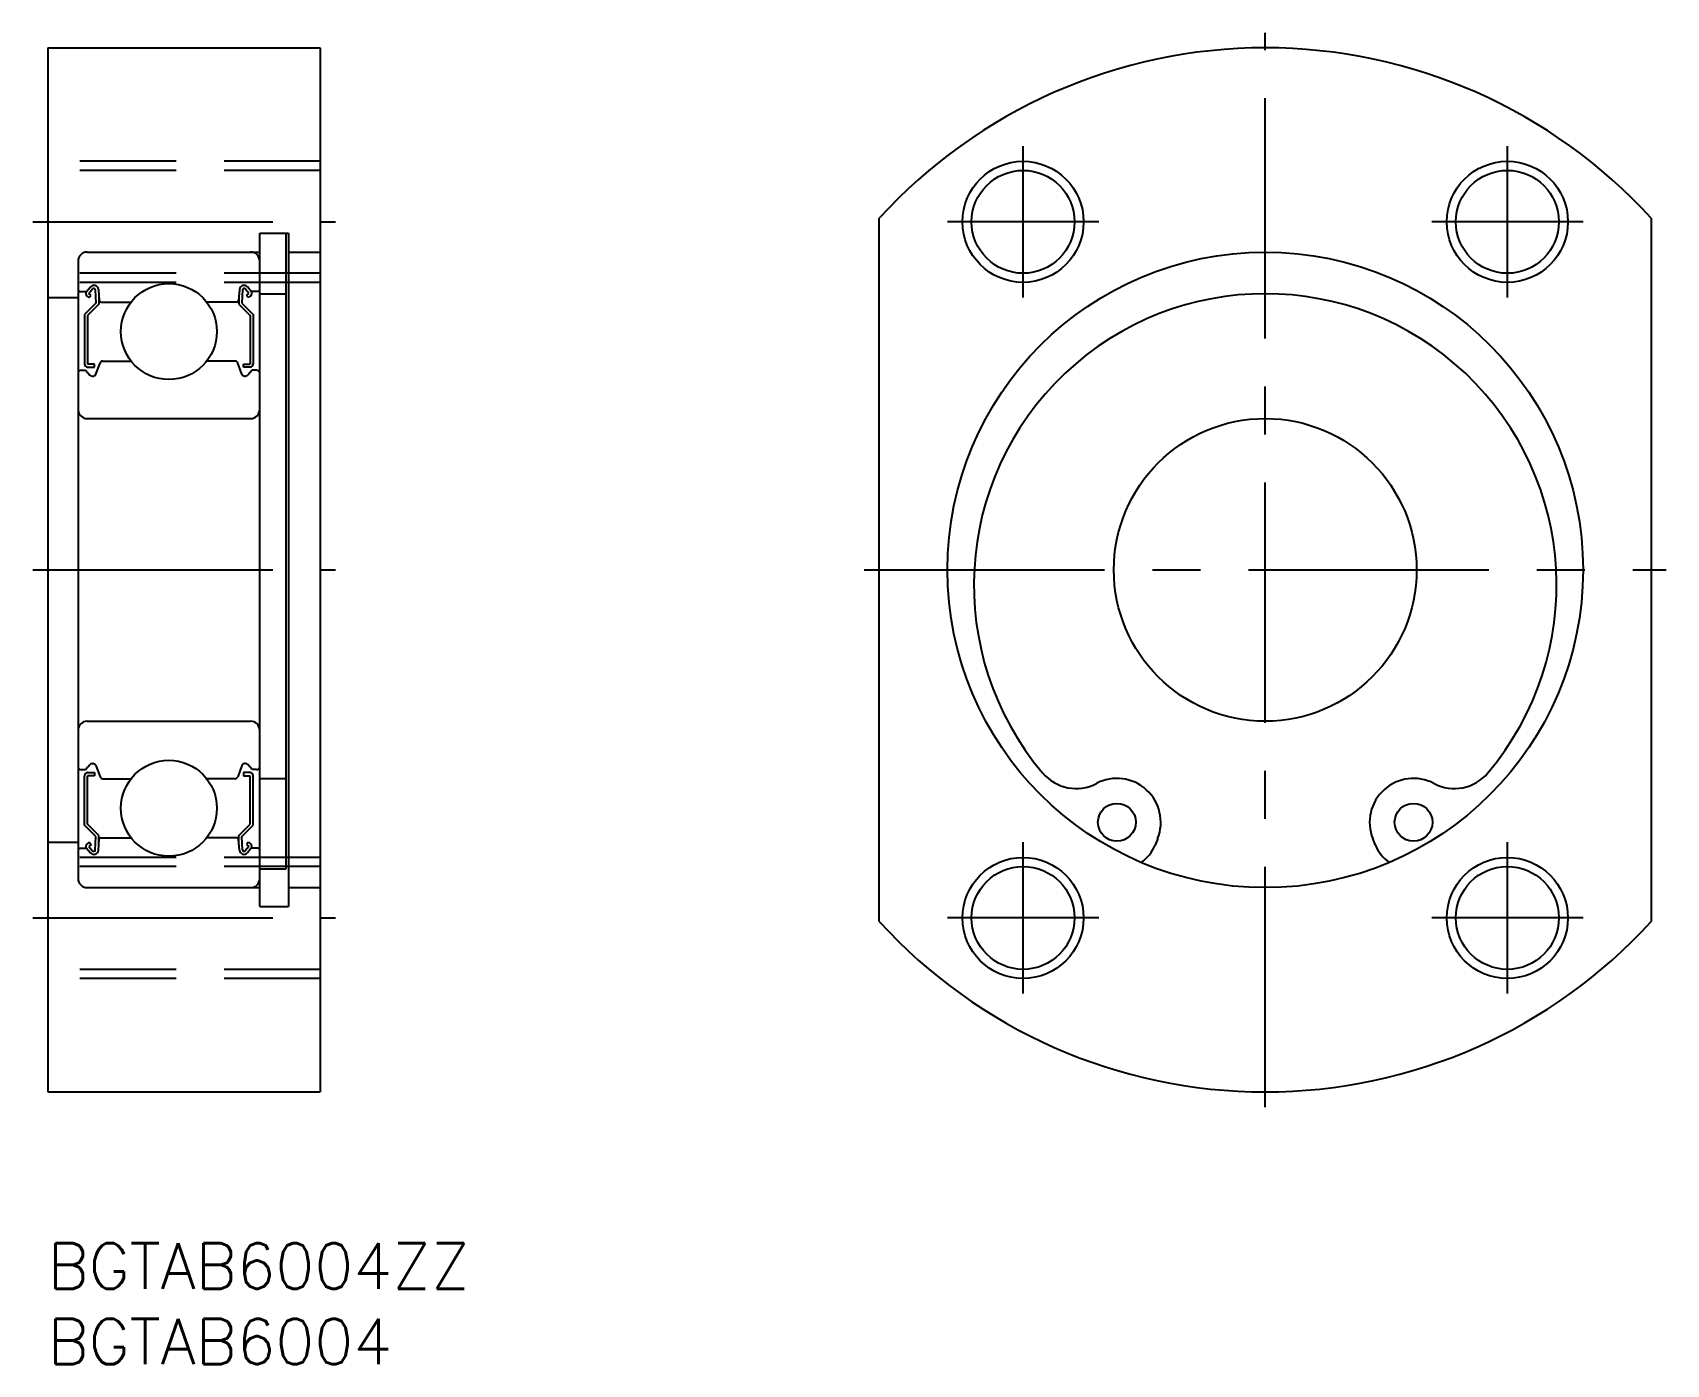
# Model space of a CAD drawing. Extents: x -1 to 107, y -8 to 80.
import ezdxf

# ---------------------------------------------------------------- set-up
doc = ezdxf.new("R2010")
doc.units = 0
doc.header["$LTSCALE"] = 0.5
doc.linetypes.add('CENTER', pattern=[50.8, 31.75, -6.35, 6.35, -6.35])
doc.linetypes.add('DASHED', pattern=[19.05, 12.7, -6.35])
for name, color, linetype in [('MSM_CENTER', 1, 'CENTER'), ('MSM_CONTINUOUS', 7, 'CONTINUOUS'), ('MSM_DASHED', 4, 'DASHED'), ('MSM_NARROW', 5, 'CONTINUOUS'), ('MSM_PART_NUMBER', 7, 'CONTINUOUS')]:
    doc.layers.add(name, color=color, linetype=linetype)
doc.styles.get("Standard").update_dxf_attribs({"font": 'txt.shx', "height": 3, "bigfont": 'bigfont.shx'})

# ---------------------------------------------------------------- blocks, each defined once
blk = doc.blocks.new('*U4')
at = {"layer": 'MSM_PART_NUMBER'}
blk.add_text('BGTAB6004ZZ', height=3, dxfattribs=at).set_placement((0, -3))
blk = doc.blocks.new('*U5')
at = {"layer": 'MSM_PART_NUMBER'}
blk.add_text('BGTAB6004', height=3, dxfattribs=at).set_placement((0, -8))

msp = doc.modelspace()

# ---------------------------------------------------------------- linework, layer by layer
at = {"layer": 'MSM_CENTER'}
for p, q in [((80.44, 9), (80.44, 80)), ((64.44, 62.5), (64.44, 72.5)), ((96.44, 62.5), (96.44, 72.5)), ((-1, 67.5), (19, 67.5)), ((69.44, 67.5), (59.44, 67.5)), ((101.44, 67.5), (91.44, 67.5)), ((-1, 44.5), (19, 44.5)), ((53.94, 44.5), (106.94, 44.5)), ((64.44, 16.5), (64.44, 26.5)), ((96.44, 16.5), (96.44, 26.5)), ((-1, 21.5), (19, 21.5)), ((69.44, 21.5), (59.44, 21.5)), ((101.44, 21.5), (91.44, 21.5))]:
    msp.add_line(p, q, dxfattribs=at)
at = {"layer": 'MSM_CONTINUOUS'}
for p, q in [((0, 79), (0, 10)), ((0, 79), (18, 79)), ((18, 79), (18, 10)), ((54.94, 21.26), (54.94, 67.74)), ((105.94, 67.74), (105.94, 21.26)), ((14, 22.25), (14, 66.75)), ((14, 66.75, 0.88), (15.9, 66.75, 0.88)), ((15.75, 24.74, 1.25), (15.75, 66.75, 1.25)), ((15.9, 66.75), (15.9, 22.25)), ((2, 64.9), (2, 24.1)), ((2.6, 65.5), (14, 65.5)), ((15.95, 65.5), (18, 65.5)), ((2.1, 62.9), (2.56, 62.9)), ((2.56, 62.9), (2.81, 63.2)), ((2.74, 62.49), (2.58, 62.62)), ((2.71, 62.77), (2.96, 63.07)), ((2.87, 62.64), (2.71, 62.77)), ((2.74, 62.49), (2.87, 62.64)), ((3.14, 63.01), (3.18, 62.13)), ((3.34, 63.03), (3.4, 62.29)), ((12.66, 63.03), (12.6, 62.29)), ((12.86, 63.01), (12.82, 62.13)), ((13.29, 62.77), (13.04, 63.07)), ((13.13, 62.64), (13.29, 62.77)), ((13.26, 62.49), (13.13, 62.64)), ((13.44, 62.9), (13.19, 63.2)), ((13.26, 62.49), (13.42, 62.62)), ((13.9, 62.9), (13.44, 62.9)), ((14, 62.75, 0.88), (15.75, 62.75, 0.88)), ((0, 62.5), (2, 62.5)), ((3.18, 62.13), (2.43, 61.38)), ((3.38, 62.05), (2.63, 61.3)), ((3.38, 62.52), (3.38, 62.05)), ((3.5, 62.2), (5.49, 62.2)), ((12.5, 62.2), (10.51, 62.2)), ((12.62, 62.52), (12.62, 62.05)), ((12.62, 62.05), (13.37, 61.3)), ((12.82, 62.13), (13.57, 61.38)), ((2.43, 61.38), (2.43, 58.1)), ((2.63, 61.3), (2.63, 58.1)), ((13.37, 61.3), (13.37, 58.1)), ((13.57, 61.38), (13.57, 58.1)), ((3.64, 58.3), (5.49, 58.3)), ((12.36, 58.3), (10.51, 58.3)), ((2.2, 57.7), (2.5, 57.7)), ((2.5, 57.7), (2.78, 57.37)), ((3.08, 58.1), (2.63, 58.1)), ((2.63, 57.9), (3.08, 57.9)), ((2.93, 57.3), (2.99, 57.3)), ((3.08, 57.9), (3.08, 58.1)), ((3.18, 57.43), (3.45, 58.17)), ((12.82, 57.43), (12.55, 58.17)), ((12.92, 57.9), (12.92, 58.1)), ((12.92, 58.1), (13.37, 58.1)), ((13.37, 57.9), (12.92, 57.9)), ((13.07, 57.3), (13.01, 57.3)), ((13.5, 57.7), (13.22, 57.37)), ((13.8, 57.7), (13.5, 57.7)), ((2.6, 54.5), (13.4, 54.5)), ((2.6, 34.5), (13.4, 34.5)), ((2.5, 31.3), (2.78, 31.63)), ((2.93, 31.7), (2.99, 31.7)), ((3.18, 31.57), (3.45, 30.83)), ((12.82, 31.57), (12.55, 30.83)), ((13.07, 31.7), (13.01, 31.7)), ((13.5, 31.3), (13.22, 31.63)), ((2.2, 31.3), (2.5, 31.3)), ((2.43, 27.62), (2.43, 30.9)), ((2.63, 31.1), (3.08, 31.1)), ((2.63, 27.7), (2.63, 30.9)), ((3.08, 30.9), (2.63, 30.9)), ((3.08, 31.1), (3.08, 30.9)), ((3.64, 30.7), (5.49, 30.7)), ((12.36, 30.7), (10.51, 30.7)), ((12.92, 31.1), (12.92, 30.9)), ((13.37, 31.1), (12.92, 31.1)), ((12.92, 30.9), (13.37, 30.9)), ((13.37, 27.7), (13.37, 30.9)), ((13.8, 31.3), (13.5, 31.3)), ((13.57, 27.62), (13.57, 30.9)), ((14, 30.72, 0.88), (15.75, 30.72, 0.88)), ((3.18, 26.87), (2.43, 27.62)), ((3.38, 26.95), (2.63, 27.7)), ((12.62, 26.95), (13.37, 27.7)), ((12.82, 26.87), (13.57, 27.62)), ((0, 26.5), (2, 26.5)), ((2.1, 26.1), (2.56, 26.1)), ((2.56, 26.1), (2.81, 25.8)), ((2.74, 26.51), (2.58, 26.38)), ((2.87, 26.36), (2.71, 26.23)), ((2.71, 26.23), (2.96, 25.93)), ((2.74, 26.51), (2.87, 26.36)), ((3.14, 25.99), (3.18, 26.87)), ((3.34, 25.97), (3.4, 26.71)), ((3.38, 26.48), (3.38, 26.95)), ((3.5, 26.8), (5.49, 26.8)), ((12.5, 26.8), (10.51, 26.8)), ((12.66, 25.97), (12.6, 26.71)), ((12.62, 26.48), (12.62, 26.95)), ((12.86, 25.99), (12.82, 26.87)), ((13.29, 26.23), (13.04, 25.93)), ((13.26, 26.51), (13.13, 26.36)), ((13.13, 26.36), (13.29, 26.23)), ((13.44, 26.1), (13.19, 25.8)), ((13.26, 26.51), (13.42, 26.38)), ((13.9, 26.1), (13.44, 26.1)), ((73.34, 26.74, -0.88), (73.16, 26.31, -0.88)), ((87.72, 26.31, -0.88), (87.55, 26.74, -0.88)), ((14, 24.74, 0.88), (15.75, 24.74, 0.88)), ((2.6, 23.5), (14, 23.5)), ((5.5, 23.5), (5.5, 23.5)), ((15.95, 23.5), (18, 23.5)), ((14, 22.25, 0.88), (15.9, 22.25, 0.88)), ((0, 10), (18, 10))]:
    msp.add_line(p, q, dxfattribs=at)
for centre, radius in [((64.44, 67.5), 3.4), ((96.44, 67.5), 3.4), ((80.44, 44.5, -0.88), 21), ((8, 60.25), 3.17), ((80.44, 44.5), 10), ((8, 28.75), 3.17), ((70.64, 27.82, -0.88), 1.25), ((90.24, 27.82, -0.88), 1.25), ((64.44, 21.5), 3.4), ((96.44, 21.5), 3.4)]:
    msp.add_circle(centre, radius, dxfattribs=at)
for centre, radius, start, end in [((80.44, 44.5), 34.5, 42.3426, 137.6574), ((2.6, 64.9), 0.6, 90, 180), ((13.4, 64.9), 0.6, 0, 90), ((2.1, 63), 0.1, 180, 270), ((2.71, 62.77), 0.2, 140.002, 230.0826), ((3.04, 63), 0.3, 4.9967, 140.002), ((3.04, 63), 0.1, 2.8198, 140.0002), ((12.96, 63), 0.3, 39.998, 175.0033), ((12.96, 63), 0.1, 39.9998, 177.1802), ((13.29, 62.77), 0.2, 309.9174, 39.998), ((13.9, 63), 0.1, 270, 0), ((80.44, 43.5, -0.88), 19.25, 319.8252, 220.1748), ((3.5, 62.3), 0.1, 184.9967, 270), ((12.5, 62.3), 0.1, 270, 355.0033), ((3.64, 58.1), 0.2, 90, 159.9914), ((12.36, 58.1), 0.2, 20.0086, 90), ((2.2, 57.5), 0.2, 90, 180), ((2.63, 58.1), 0.2, 180, 270), ((2.93, 57.5), 0.2, 219.9945, 270), ((2.99, 57.5), 0.2, 270, 339.9914), ((13.01, 57.5), 0.2, 200.0086, 270), ((13.07, 57.5), 0.2, 270, 320.0055), ((13.37, 58.1), 0.2, 270, 0), ((13.8, 57.5), 0.2, 0, 90), ((2.6, 55.1), 0.6, 180, 270), ((13.4, 55.1), 0.6, 270, 0), ((2.6, 33.9), 0.6, 90, 180), ((13.4, 33.9), 0.6, 0, 90), ((2.2, 31.5), 0.2, 180, 270), ((2.93, 31.5), 0.2, 90, 140.0055), ((2.99, 31.5), 0.2, 20.0086, 90), ((13.01, 31.5), 0.2, 90, 159.9914), ((13.07, 31.5), 0.2, 39.9945, 90), ((13.8, 31.5), 0.2, 270, 0), ((2.63, 30.9), 0.2, 90, 180), ((3.64, 30.9), 0.2, 200.0086, 270), ((12.36, 30.9), 0.2, 270, 339.9914), ((13.37, 30.9), 0.2, 0, 90), ((67.95, 32.95, -0.88), 2.9, 220.1748, 297.6623), ((70.64, 27.82, -0.88), 2.9, 338.1911, 117.6623), ((90.24, 27.82, -0.88), 2.9, 62.3377, 201.8089), ((92.94, 32.95, -0.88), 2.9, 242.3377, 319.8252), ((2.1, 26), 0.1, 90, 180), ((2.71, 26.23), 0.2, 129.9174, 219.998), ((3.04, 26), 0.3, 219.998, 355.0033), ((3.04, 26), 0.1, 219.9998, 357.1802), ((3.5, 26.7), 0.1, 90, 175.0033), ((12.5, 26.7), 0.1, 4.9967, 90), ((12.96, 26), 0.3, 184.9967, 320.002), ((12.96, 26), 0.1, 182.8198, 320.0002), ((13.29, 26.23), 0.2, 320.002, 50.0826), ((13.9, 26), 0.1, 0, 90), ((70.84, 27.24, -0.88), 2.5, 304.0128, 338.1911), ((90.04, 27.24, -0.88), 2.5, 201.8089, 235.9872), ((2.6, 24.1), 0.6, 180, 270), ((13.4, 24.1), 0.6, 270, 0), ((80.44, 44.5), 34.5, 222.3426, 317.6574)]:
    msp.add_arc(centre, radius, start, end, dxfattribs=at)
at = {"layer": 'MSM_DASHED'}
for p, q in [((18, 71.5), (0, 71.5)), ((18, 70.9), (0, 70.9)), ((18, 64.1), (0, 64.1)), ((18, 63.5), (0, 63.5)), ((18, 25.5), (0, 25.5)), ((18, 24.9), (0, 24.9)), ((18, 18.1), (0, 18.1)), ((18, 17.5), (0, 17.5))]:
    msp.add_line(p, q, dxfattribs=at)
at = {"layer": 'MSM_NARROW'}
for centre in [(64.44, 67.5), (96.44, 67.5), (64.44, 21.5), (96.44, 21.5)]:
    msp.add_circle(centre, 4, dxfattribs=at)

# ---------------------------------------------------------------- block references
at = {"layer": 'MSM_CONTINUOUS'}
for name in ['*U4', '*U5']:
    msp.add_blockref(name, (0, 0), dxfattribs=at)

doc.saveas('drawing.dxf')
